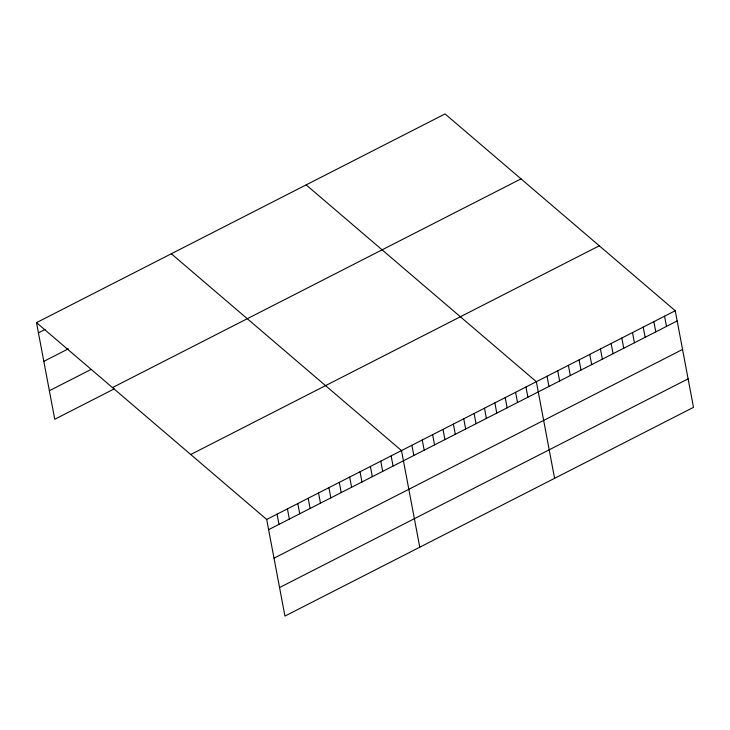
<?xml version="1.0" encoding="UTF-8"?>
<svg xmlns="http://www.w3.org/2000/svg" width="730" height="730" viewBox="0 0 730 730"><rect width="100%" height="100%" fill="white"/><g stroke="black" fill="none" stroke-linecap="round" stroke-linejoin="round"><path stroke-width="1.09" d="M36.5 322.642L445.054 113.926L675.241 310.743L693.5 407.358L284.946 616.074L266.687 519.459L36.5 322.642L54.759 419.257L114.154 388.917M38.425 332.844L45.032 329.476M43.818 361.359L68.328 348.84M49.366 390.742L90.849 369.553M112.466 387.594L521.019 178.877M190.731 454.507L599.284 245.791M266.687 519.459L675.241 310.743M268.622 529.661L677.175 320.945M274.005 558.176L682.559 349.46M279.553 587.559L688.116 378.843M306.144 184.891L536.34 381.708L554.59 478.323M171.322 253.766L401.509 450.583L419.768 547.199M664.555 316.2L666.49 326.401M653.87 321.656L655.805 331.867M643.185 327.113L645.119 337.324M632.499 332.579L634.434 342.781M621.814 338.036L623.748 348.237M611.129 343.492L613.063 353.694M600.443 348.949L602.378 359.16M589.758 354.415L591.692 364.617M579.072 359.872L581.007 370.073M568.387 365.329L570.322 375.53M557.711 370.785L559.636 380.996M547.025 376.242L548.951 386.453M525.965 387L527.89 397.211M515.59 392.302L517.524 402.504M505.224 397.604L507.149 407.805M494.849 402.896L496.783 413.098M484.483 408.198L486.408 418.399M474.108 413.49L476.042 423.701M463.742 418.792L465.667 428.994M453.366 424.094L455.292 434.295M443 429.386L444.926 439.597M432.625 434.688L434.551 444.889M422.259 439.989L424.185 450.191M411.884 445.282L413.81 455.483M391.143 455.876L393.068 466.087M380.768 461.177L382.702 471.379M370.402 466.479L372.327 476.681M360.027 471.772L361.961 481.983M349.661 477.073L351.586 487.275M339.286 482.375L341.211 492.577M328.92 487.667L330.845 497.869M318.545 492.969L320.47 503.171M308.179 498.261L310.104 508.472M297.803 503.563L299.729 513.765M287.428 508.865L289.363 519.067M277.062 514.157L278.988 524.368"/></g></svg>
